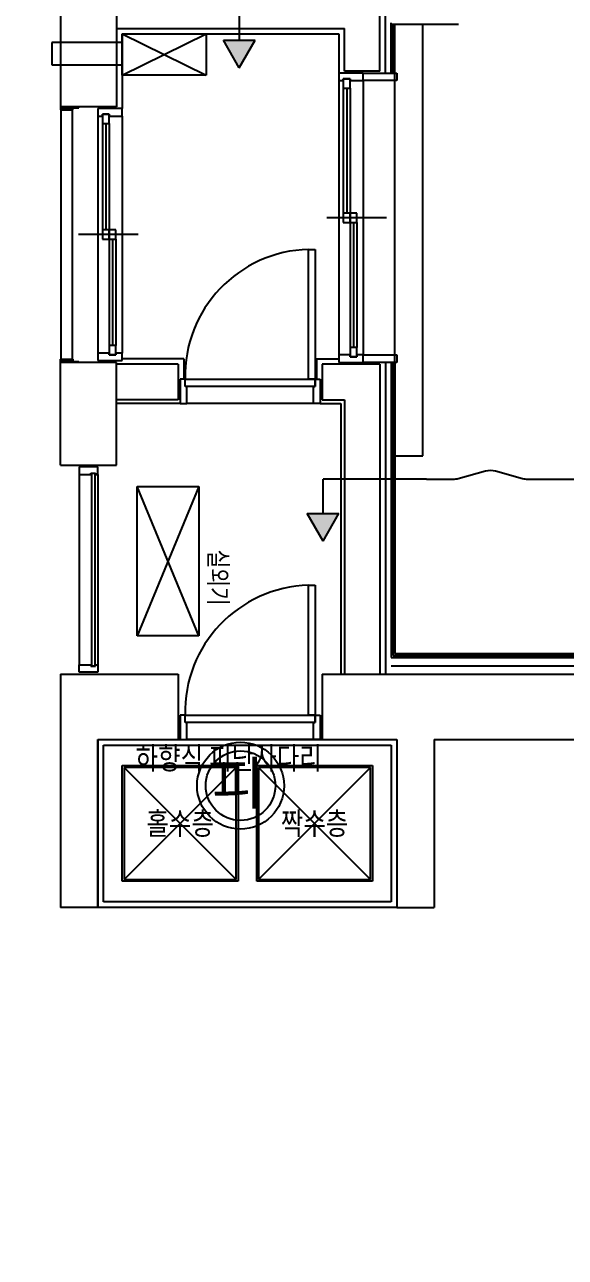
# Model space of a CAD drawing. Header units: millimetres. Extents: x 238075 to 303070, y -258150 to -205841.
# Drawn here: x 244360 to 247255, y -245316 to -238711 of the extents above; entities that cross this region are included whole.
import ezdxf
from ezdxf.enums import TextEntityAlignment as Align

# ---------------------------------------------------------------- set-up
doc = ezdxf.new("R2010")
doc.units = ezdxf.units.MM
doc.header["$LTSCALE"] = 200
for name, color, linetype in [('-소화(SP가지관)', 3, 'Continuous'), ('L1', 1, 'Continuous'), ('L2', 2, 'Continuous'), ('L4', 4, 'Continuous'), ('SP 후렉시블', 7, 'Continuous'), ('TEX', 3, 'Continuous'), ('아파트', 253, 'Continuous')]:
    doc.layers.add(name, color=color, linetype=linetype)
doc.styles.add('GHS1', font='Gulim.ttf')
doc.styles.add('맑은 고딕', font='malgun.ttf', dxfattribs={"width": 0.8})
doc.styles.add('맑은고딕', font='malgun.ttf', dxfattribs={"width": 0.8})
doc.linetypes.add('BATTING', pattern='A,0.0001,-0.1,[134,ltypeshp.shx,S=0.1,R=0,X=-0.1,Y=0],-0.2,[134,ltypeshp.shx,S=0.1,R=180,X=0.1,Y=0],-0.1', length=0.4001)

msp = doc.modelspace()

# ---------------------------------------------------------------- hatches: boundary and pattern name
h = msp.add_hatch(color=1)
h.dxf.hatch_style = 1
h.paths.add_polyline_path([(245509.4, -238942), (245594.4, -238794.1), (245424.5, -238794.1)])
h = msp.add_hatch(color=1)
h.dxf.hatch_style = 1
h.paths.add_polyline_path([(245958.1, -241478.3), (246043, -241330.5), (245873.1, -241330.5)])

# ---------------------------------------------------------------- linework, layer by layer
at = {"layer": '-소화(SP가지관)', "color": 6}
msp.add_line((247150.6, -241146.2, 54985.4), (248222.6, -241146.2, 54985.4), dxfattribs=at)
at = {"color": 3}
for p, q in [((245509.7, -238335.8, 54985.4), (245509.4, -238794.1, 54985.4)), ((246512.6, -241146.2, 54985.4), (245958.1, -241146.2, 54985.4)), ((245958.1, -241330.5, 54985.4), (245958.1, -241146.2, 54985.4))]:
    msp.add_line(p, q, dxfattribs=at)
at = {"color": 1}
for p, q in [((245509.4, -238942, 54985.4), (245424.5, -238794.1, 54985.4)), ((245424.5, -238794.1, 54985.4), (245594.4, -238794.1, 54985.4)), ((245509.4, -238942, 54985.4), (245594.4, -238794.1, 54985.4)), ((245958.1, -241478.3, 54985.4), (245873.1, -241330.5, 54985.4)), ((245873.1, -241330.5, 54985.4), (246043, -241330.5, 54985.4)), ((245958.1, -241478.3, 54985.4), (246043, -241330.5, 54985.4))]:
    msp.add_line(p, q, dxfattribs=at)
at = {"layer": 'L1', "color": 1}
msp.add_circle((245516.2, -242788.8, 54985.4), 232.8, dxfattribs=at)
at = {"layer": 'L2'}
msp.add_circle((245516.2, -242788.8, 54985.4), 186.3, dxfattribs=at)
at = {"layer": 'L4'}
for p, q in [((244552.6, -237991.2, 54985.4), (244552.6, -239151.2, 54985.4)), ((244852.6, -237991.2, 54985.4), (244852.6, -239151.2, 54985.4)), ((246262.6, -238961.2), (246262.6, -238541.2)), ((246292.6, -238971.2), (246292.6, -238541.2)), ((244852.6, -238731.2), (246072.6, -238731.2)), ((244882.6, -238981.2), (245332.6, -238761.2)), ((244882.6, -238761.2), (245332.6, -238981.2)), ((244882.6, -238761.2), (246042.6, -238761.2)), ((244882.6, -238761.2), (244882.6, -239161.2)), ((244882.6, -238761.2), (245332.6, -238761.2)), ((244882.6, -238981.2), (244882.6, -238761.2)), ((245332.6, -238761.2), (245332.6, -238981.2)), ((246042.6, -238761.2), (246042.6, -238971.2)), ((246072.6, -238961.2), (246072.6, -238731.2)), ((246322.6, -238971.2), (246322.6, -238701.2)), ((246682.6, -238711.2), (246322.6, -238711.2)), ((246332.6, -238971.2), (246332.6, -238711.2)), ((246342.6, -238971.2), (246342.6, -238711.2)), ((246492.6, -241021.2), (246492.6, -238711.2)), ((244882.6, -238806.9), (244505, -238806.9)), ((244505, -238806.9), (244505, -238926.9)), ((244882.6, -238926.9), (244882.6, -238806.9)), ((244505, -238926.9), (244882.6, -238926.9)), ((246262.6, -238961.2), (246072.6, -238961.2)), ((245332.6, -238981.2), (244882.6, -238981.2)), ((246172.6, -239011.2), (246172.6, -238971.2)), ((246172.6, -238971.2), (246352.6, -238971.2)), ((246352.6, -239011.2), (246172.6, -239011.2)), ((246342.6, -240521.2), (246342.6, -238971.2)), ((246352.6, -238971.2), (246352.6, -239011.2)), ((244852.6, -239151.2, 54985.4), (244552.6, -239151.2, 54985.4)), ((244552.6, -239151.2), (244552.6, -239156.2)), ((244650.6, -239151.2), (244552.6, -239151.2)), ((244552.6, -239156.2), (244552.6, -239168.2)), ((244618.6, -239156.2), (244552.6, -239156.2)), ((244552.6, -239156.2), (244650.6, -239156.2)), ((244618.6, -239168.2), (244618.6, -239156.2)), ((244650.6, -239156.2), (244650.6, -239151.2)), ((244552.6, -239168.2), (244618.6, -239168.2)), ((244555.6, -240504.2), (244555.6, -239168.2)), ((244615.6, -240504.2), (244615.6, -239168.2)), ((245880.9, -240611.2), (245880.9, -239915.1)), ((245880.9, -239915.1), (245916.2, -239915.1)), ((245916.2, -239915.1), (245916.2, -240611.2)), ((246172.6, -240521.2), (246172.6, -240481.2)), ((246172.6, -240481.2), (246352.6, -240481.2)), ((246352.6, -240481.2), (246352.6, -240521.2)), ((244552.6, -240516.2), (244552.6, -240504.2)), ((244552.6, -240504.2), (244618.6, -240504.2)), ((244618.6, -240516.2), (244552.6, -240516.2)), ((244552.6, -240521.2), (244552.6, -240516.2)), ((244552.6, -240516.2), (244650.6, -240516.2)), ((244552.6, -241071.2, 54985.4), (244552.6, -240521.2, 54985.4)), ((244852.6, -240521.2, 54985.4), (244552.6, -240521.2, 54985.4)), ((244650.6, -240521.2), (244552.6, -240521.2)), ((244618.6, -240504.2), (244618.6, -240516.2)), ((244650.6, -240516.2), (244650.6, -240521.2)), ((244852.6, -241071.2, 54985.4), (244852.6, -240521.2, 54985.4)), ((245182.6, -240531.2), (244852.6, -240531.2)), ((245212.6, -240501.2), (244882.6, -240501.2)), ((245182.6, -240531.2), (245182.6, -240721.2)), ((245212.6, -240501.2), (245212.6, -240611.2)), ((245922.6, -240501.2), (246042.6, -240501.2)), ((245922.6, -240501.2), (245922.6, -240611.2)), ((246262.6, -240531.2), (245952.6, -240531.2)), ((245952.6, -240531.2), (245952.6, -240721.2)), ((246042.6, -240521.2), (246042.6, -240521.2)), ((246352.6, -240521.2), (246172.6, -240521.2)), ((246262.6, -240531.2), (246262.6, -242191.2)), ((246292.6, -240521.2), (246292.6, -242191.2)), ((246322.6, -240521.2), (246322.6, -242101.2)), ((246332.6, -240521.2), (246332.6, -242091.2)), ((246342.6, -240521.2), (246342.6, -242081.2)), ((245219.1, -240611.2), (245192.6, -240611.2)), ((245192.6, -240611.2), (245192.6, -240741.2)), ((245219.1, -240650.9), (245219.1, -240611.2)), ((245219.1, -240650.9), (245219.1, -240611.2)), ((245219.1, -240611.2), (245916.2, -240611.2)), ((245916.2, -240611.2), (245880.9, -240611.2)), ((245916.2, -240611.2), (245942.6, -240611.2)), ((245916.2, -240650.9), (245916.2, -240611.2)), ((245916.2, -240611.2), (245916.2, -240650.9)), ((245942.6, -240611.2), (245942.6, -240741.2)), ((245227.9, -240650.9), (245219.1, -240650.9)), ((245916.2, -240650.9), (245219.1, -240650.9)), ((245227.9, -240741.2), (245227.9, -240650.9)), ((245907.3, -240741.2), (245907.3, -240650.9)), ((245907.3, -240650.9), (245916.2, -240650.9)), ((245182.6, -240721.2), (244852.6, -240721.2)), ((245192.6, -240741.2), (244852.6, -240741.2)), ((245192.6, -240741.2), (245227.9, -240741.2)), ((245907.3, -240741.2), (245227.9, -240741.2)), ((245942.6, -240741.2), (245907.3, -240741.2)), ((245942.6, -240741.2), (246052.6, -240741.2)), ((245952.6, -240721.2), (246072.6, -240721.2)), ((246052.6, -240741.2), (246052.6, -242191.2)), ((246072.6, -240721.2), (246072.6, -242191.2)), ((244552.6, -241071.2, 54985.4), (244852.6, -241071.2, 54985.4)), ((246342.6, -241021.2), (246492.6, -241021.2)), ((244752.6, -241081.2), (244652.6, -241081.2)), ((244652.6, -241081.2), (244652.6, -241121.2)), ((244652.6, -241121.2), (244652.6, -242141.2)), ((244652.6, -241121.2), (244715.1, -241121.2)), ((244715.1, -241121.2), (244715.1, -241114.2)), ((244715.1, -241114.2), (244740.1, -241114.2)), ((244717.1, -241116.2), (244717.1, -242146.2)), ((244737.1, -241116.2), (244717.1, -241116.2)), ((244737.1, -242146.2), (244737.1, -241116.2)), ((244740.1, -241114.2), (244740.1, -241121.2)), ((244740.1, -241121.2), (244752.6, -241121.2)), ((244752.6, -241121.2), (244752.6, -241081.2)), ((244752.6, -241121.2), (244752.6, -242141.2)), ((245292.6, -241186.7), (244962.6, -241986.7)), ((245292.6, -241986.7), (244962.6, -241186.7)), ((244962.6, -241986.7), (244962.6, -241186.7)), ((244962.6, -241186.7), (245292.6, -241186.7)), ((245292.6, -241186.7), (245292.6, -241986.7)), ((245880.9, -242411.2), (245880.9, -241715.1)), ((245880.9, -241715.1), (245916.2, -241715.1)), ((245916.2, -241715.1), (245916.2, -242411.2)), ((245292.6, -241986.7), (244962.6, -241986.7)), ((246322.6, -242101.2), (252012.6, -242101.2)), ((246332.6, -242091.2), (251372.6, -242091.2)), ((246342.6, -242081.2), (251352.6, -242081.2)), ((244552.6, -242191.2, 54985.4), (245182.6, -242191.2, 54985.4)), ((244552.6, -242191.2, 54985.4), (244552.6, -242541.2, 54985.4)), ((244652.6, -242181.2), (244652.6, -242141.2)), ((244652.6, -242141.2), (244715.1, -242141.2)), ((244752.6, -242181.2), (244652.6, -242181.2)), ((244715.1, -242141.2), (244715.1, -242148.2)), ((244715.1, -242148.2), (244740.1, -242148.2)), ((244717.1, -242146.2), (244737.1, -242146.2)), ((244740.1, -242148.2), (244740.1, -242141.2)), ((244740.1, -242141.2), (244752.6, -242141.2)), ((244752.6, -242141.2), (244752.6, -242181.2)), ((245182.6, -242191.2, 54985.4), (245182.6, -242541.2, 54985.4)), ((245952.6, -242191.2, 54985.4), (252102.6, -242191.2, 54985.4)), ((245952.6, -242191.2, 54985.4), (245952.6, -242541.2, 54985.4)), ((246322.6, -242146.2), (252102.6, -242146.2)), ((245219.1, -242411.2), (245192.6, -242411.2)), ((245192.6, -242411.2), (245192.6, -242541.2)), ((245219.1, -242450.9), (245219.1, -242411.2)), ((245219.1, -242450.9), (245219.1, -242411.2)), ((245219.1, -242411.2), (245916.2, -242411.2)), ((245227.9, -242450.9), (245219.1, -242450.9)), ((245916.2, -242450.9), (245219.1, -242450.9)), ((245227.9, -242541.2), (245227.9, -242450.9)), ((245916.2, -242411.2), (245880.9, -242411.2)), ((245907.3, -242541.2), (245907.3, -242450.9)), ((245907.3, -242450.9), (245916.2, -242450.9)), ((245916.2, -242411.2), (245942.6, -242411.2)), ((245916.2, -242450.9), (245916.2, -242411.2)), ((245916.2, -242411.2), (245916.2, -242450.9)), ((245942.6, -242411.2), (245942.6, -242541.2)), ((244552.6, -242541.2, 54985.4), (244552.6, -243441.2, 54985.4)), ((244752.6, -242541.2, 54985.4), (244752.6, -243441.2, 54985.4)), ((244752.6, -242541.2, 54985.4), (245182.6, -242541.2, 54985.4)), ((244752.6, -242541.2), (246352.6, -242541.2)), ((244752.6, -243441.2), (244752.6, -242541.2)), ((244782.6, -242571.2), (246322.6, -242571.2)), ((244782.6, -243411.2), (244782.6, -242571.2)), ((245192.6, -242541.2), (245227.9, -242541.2)), ((245907.3, -242541.2), (245227.9, -242541.2)), ((245942.6, -242541.2), (245907.3, -242541.2)), ((245952.6, -242541.2, 54985.4), (246352.6, -242541.2, 54985.4)), ((246322.6, -242571.2), (246322.6, -243411.2)), ((246352.6, -242541.2, 54985.4), (246352.6, -243441.2, 54985.4)), ((246352.6, -242541.2), (246352.6, -243441.2)), ((246552.6, -242541.2, 54985.4), (252602.6, -242541.2, 54985.4)), ((246552.6, -242541.2, 54985.4), (246552.6, -243441.2, 54985.4)), ((244882.6, -243301.2), (244882.6, -242681.2)), ((244882.6, -242681.2), (245502.6, -242681.2)), ((245492.6, -242691.2), (244892.6, -242691.2)), ((244892.6, -242691.2), (244892.6, -243291.2)), ((245492.6, -242691.2), (244892.6, -243291.2)), ((245492.6, -243291.2), (244892.6, -242691.2)), ((245492.6, -243291.2), (245492.6, -242691.2)), ((245502.6, -242681.2), (245502.6, -243301.2)), ((245602.6, -243301.2), (245602.6, -242681.2)), ((245602.6, -242681.2), (246222.6, -242681.2)), ((246212.6, -242691.2), (245612.6, -242691.2)), ((245612.6, -242691.2), (245612.6, -243291.2)), ((246212.6, -242691.2), (245612.6, -243291.2)), ((246212.6, -243291.2), (245612.6, -242691.2)), ((246212.6, -243291.2), (246212.6, -242691.2)), ((246222.6, -242681.2), (246222.6, -243301.2)), ((245502.6, -243301.2), (244882.6, -243301.2)), ((244892.6, -243291.2), (245492.6, -243291.2)), ((244892.6, -243291.2), (245492.6, -243291.2)), ((246222.6, -243301.2), (245602.6, -243301.2)), ((245612.6, -243291.2), (246212.6, -243291.2)), ((245612.6, -243291.2), (246212.6, -243291.2)), ((244752.6, -243441.2, 54985.4), (244552.6, -243441.2, 54985.4)), ((246352.6, -243441.2), (244752.6, -243441.2)), ((246322.6, -243411.2), (244782.6, -243411.2)), ((246352.6, -243441.2, 54985.4), (246552.6, -243441.2, 54985.4))]:
    msp.add_line(p, q, dxfattribs=at)
at = {"layer": 'L4', "extrusion": (0, 0, -1)}
for p, q in [((246172.6, -238971.2), (246042.6, -238971.2)), ((246042.6, -238971.2), (246042.6, -239011.2)), ((246042.6, -239011.2), (246042.6, -240481.2)), ((246042.6, -239011.2), (246066.6, -239011.2)), ((246066.6, -239001.2), (246066.6, -239051.2)), ((246102.6, -239001.2), (246066.6, -239001.2)), ((246066.6, -239011.2), (246066.6, -239001.2)), ((246066.6, -239001.2), (246102.6, -239001.2)), ((246102.6, -239051.2), (246102.6, -239001.2)), ((246102.6, -239001.2), (246102.6, -239011.2)), ((246102.6, -239011.2), (246172.6, -239011.2)), ((246172.6, -239011.2), (246172.6, -238971.2)), ((246172.6, -239011.2), (246172.6, -240481.2)), ((246066.6, -239051.2), (246066.6, -239721.2)), ((246066.6, -239051.2), (246102.6, -239051.2)), ((246084.6, -239051.2), (246084.6, -239721.2)), ((246102.6, -239051.2), (246102.6, -239721.2)), ((244882.6, -239161.2), (244752.6, -239161.2)), ((244752.6, -239161.2), (244752.6, -239201.2)), ((244752.6, -239201.2), (244752.6, -240471.2)), ((244752.6, -239201.2), (244776.6, -239201.2)), ((244776.6, -239201.2), (244776.6, -239191.2)), ((244776.6, -239191.2), (244812.6, -239191.2)), ((244776.6, -239191.2), (244776.6, -239241.2)), ((244812.6, -239191.2), (244776.6, -239191.2)), ((244812.6, -239191.2), (244812.6, -239201.2)), ((244812.6, -239241.2), (244812.6, -239191.2)), ((244812.6, -239201.2), (244882.6, -239201.2)), ((244882.6, -239201.2), (244882.6, -239161.2)), ((244882.6, -239201.2), (244882.6, -240471.2)), ((244776.6, -239241.2), (244776.6, -239811.2)), ((244776.6, -239241.2), (244812.6, -239241.2)), ((244794.6, -239241.2), (244794.6, -239811.2)), ((244812.6, -239241.2), (244812.6, -239811.2)), ((246297.6, -239746.2), (245977.6, -239746.2)), ((246066.6, -239721.2), (246066.6, -239771.2)), ((246102.6, -239721.2), (246066.6, -239721.2)), ((246102.6, -239721.2), (246102.6, -239771.2)), ((246138.6, -239721.2), (246102.6, -239721.2)), ((246102.6, -239771.2), (246102.6, -239721.2)), ((246138.6, -239771.2), (246138.6, -239721.2)), ((244776.6, -239811.2), (244776.6, -239861.2)), ((244812.6, -239811.2), (244776.6, -239811.2)), ((244812.6, -239811.2), (244812.6, -239861.2)), ((244848.6, -239811.2), (244812.6, -239811.2)), ((244812.6, -239861.2), (244812.6, -239811.2)), ((244848.6, -239861.2), (244848.6, -239811.2)), ((246066.6, -239771.2), (246102.6, -239771.2)), ((246102.6, -239771.2), (246102.6, -240441.2)), ((246102.6, -239771.2), (246138.6, -239771.2)), ((246120.6, -239771.2), (246120.6, -240441.2)), ((246138.6, -239771.2), (246138.6, -240441.2)), ((244968.1, -239836.2), (244648.1, -239836.2)), ((244776.6, -239861.2), (244812.6, -239861.2)), ((244812.6, -239861.2), (244812.6, -240431.2)), ((244812.6, -239861.2), (244848.6, -239861.2)), ((244830.6, -239861.2), (244830.6, -240431.2)), ((244848.6, -239861.2), (244848.6, -240431.2)), ((244812.6, -240471.2), (244752.6, -240471.2)), ((244752.6, -240471.2), (244752.6, -240511.2)), ((244848.6, -240431.2), (244812.6, -240431.2)), ((244812.6, -240431.2), (244812.6, -240481.2)), ((244812.6, -240481.2), (244812.6, -240471.2)), ((244848.6, -240481.2), (244812.6, -240481.2)), ((244812.6, -240481.2), (244848.6, -240481.2)), ((244848.6, -240481.2), (244848.6, -240431.2)), ((244882.6, -240471.2), (244848.6, -240471.2)), ((244848.6, -240471.2), (244848.6, -240481.2)), ((244882.6, -240511.2), (244882.6, -240471.2)), ((246102.6, -240481.2), (246042.6, -240481.2)), ((246042.6, -240481.2), (246042.6, -240521.2)), ((246138.6, -240441.2), (246102.6, -240441.2)), ((246102.6, -240441.2), (246102.6, -240491.2)), ((246102.6, -240491.2), (246102.6, -240481.2)), ((246138.6, -240491.2), (246138.6, -240441.2)), ((246172.6, -240481.2), (246138.6, -240481.2)), ((246138.6, -240481.2), (246138.6, -240491.2)), ((246172.6, -240521.2), (246172.6, -240481.2)), ((244752.6, -240511.2), (244882.6, -240511.2)), ((246042.6, -240521.2), (246172.6, -240521.2)), ((246138.6, -240491.2), (246102.6, -240491.2)), ((246102.6, -240491.2), (246138.6, -240491.2))]:
    msp.add_line(p, q, dxfattribs=at)
at = {"layer": 'L4'}
for centre in [(245898.8, -240594.8), (245898.8, -242394.8)]:
    msp.add_arc(centre, 679.9, 91.51417, 181.38315, dxfattribs=at)
at = {"layer": 'SP 후렉시블', "linetype": 'BATTING', "ltscale": 5, "elevation": 54985.4}
msp.add_lwpolyline([(246512.6, -241146.2), (246655.5, -241146.2, 0.067246), (246682.1, -241142.7), (246828.3, -241102.4, -0.135757), (246881.6, -241102.5), (247025.9, -241142.6, 0.067892), (247052.7, -241146.2), (247150.6, -241146.2), (247180.6, -241146.2)], format="xyb", dxfattribs=at)
at = {"layer": '아파트'}
msp.add_circle((263075.4, -230841.1, 54985.4), 25000, dxfattribs=at)

# ---------------------------------------------------------------- texts
at = {"layer": 'L4', "style": '맑은고딕', "width": 0.8}
msp.add_text('실외기', height=100, rotation=270, dxfattribs=at).set_placement((245397.1, -241674.1), align=Align.MIDDLE_CENTER)
at = {"layer": 'L4', "style": '맑은 고딕', "width": 0.8}
for s, p in [('하향식 피난사다리', (245452.6, -242641.2)), ('홀수층', (245192.6, -242991.2)), ('짝수층', (245912.6, -242991.2))]:
    msp.add_text(s, height=120, dxfattribs=at).set_placement(p, align=Align.MIDDLE_CENTER)
at = {"layer": 'TEX', "style": 'GHS1'}
msp.add_text('피', height=225, dxfattribs=at).set_placement((245361.6, -242887.4, 54985.4))

doc.saveas('drawing.dxf')
